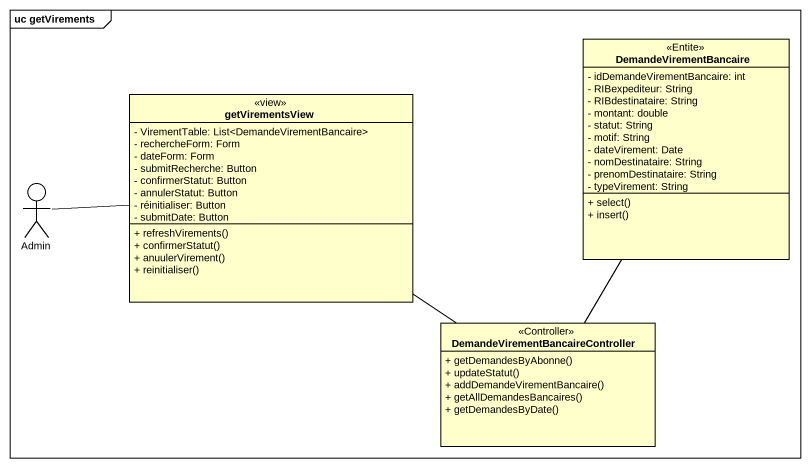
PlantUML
@startuml
mainframe uc getVirements
allowmixing
hide circle
hide empty members
skinparam classAttributeIconSize 0
class DemandeVirementBancaire <<Entite>> {
  - idDemandeVirementBancaire: int
  - RIBexpediteur: String
  - RIBdestinataire: String
  - montant: double
  - statut: String
  - motif: String
  - dateVirement: Date
  - nomDestinataire: String
  - prenomDestinataire: String
  - typeVirement: String
  + select()
  + insert()
}
class getVirementsView <<view>> {
  - VirementTable: List<DemandeVirementBancaire>
  - rechercheForm: Form
  - dateForm: Form
  - submitRecherche: Button
  - confirmerStatut: Button
  - annulerStatut: Button
  - réinitialiser: Button
  - submitDate: Button
  + refreshVirements()
  + confirmerStatut()
  + anuulerVirement()
  + reinitialiser()
}
actor Admin
class "DemandeVirementBancaireController" as DemandeVirementBancaireContr <<Controller>> {
  + getDemandesByAbonne()
  + updateStatut()
  + addDemandeVirementBancaire()
  + getAllDemandesBancaires()
  + getDemandesByDate()
}
DemandeVirementBancaire -- DemandeVirementBancaireContr
getVirementsView -- DemandeVirementBancaireContr
Admin -right- getVirementsView
@enduml
